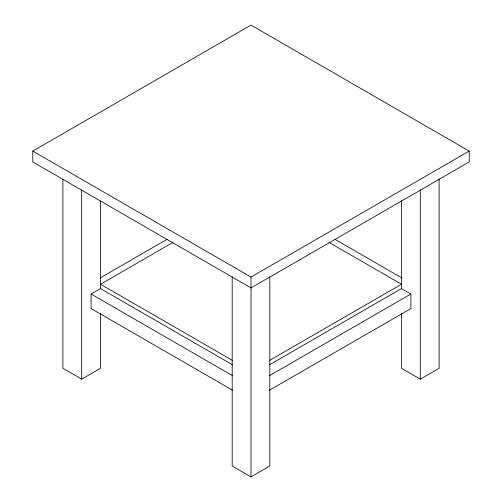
<?xml version="1.0" encoding="UTF-8"?>
<svg xmlns="http://www.w3.org/2000/svg" width="502" height="502" viewBox="0 0 502 502"><rect width="100%" height="100%" fill="white"/><g stroke="black" fill="none" stroke-linecap="round" stroke-linejoin="round"><path stroke-width="0.75" d="M32.793 151.083L251 25.1L469.207 151.083L469.207 161.945L251 287.922L32.793 161.945L32.793 151.083L251 277.066L469.207 151.083M99.917 278.077L167.028 239.328M173.046 242.372L100.513 284.251L232.696 360.568M232.784 390.355L91.107 308.561L91.107 294.021L100.513 288.594L232.696 364.91M62.888 179.057L62.888 368.292L81.7 379.154L100.513 368.292L100.513 313.217M269.304 360.568L401.487 284.251L328.954 242.372M269.304 364.91L401.487 288.594L410.893 294.021L410.893 308.561L269.216 390.355M269.216 375.822L410.893 294.021M232.188 276.803L232.188 466.038L251 476.9L269.812 466.038L269.812 276.803M401.487 313.217L401.487 368.292L420.299 379.154L439.112 368.292L439.112 179.057M334.972 239.328L402.083 278.077M91.107 294.021L232.784 375.822M420.299 189.919L420.299 379.154M401.487 200.856L401.487 288.594M251 277.066L251 476.9M100.513 200.856L100.513 288.594M81.7 189.919L81.7 379.154"/></g></svg>
